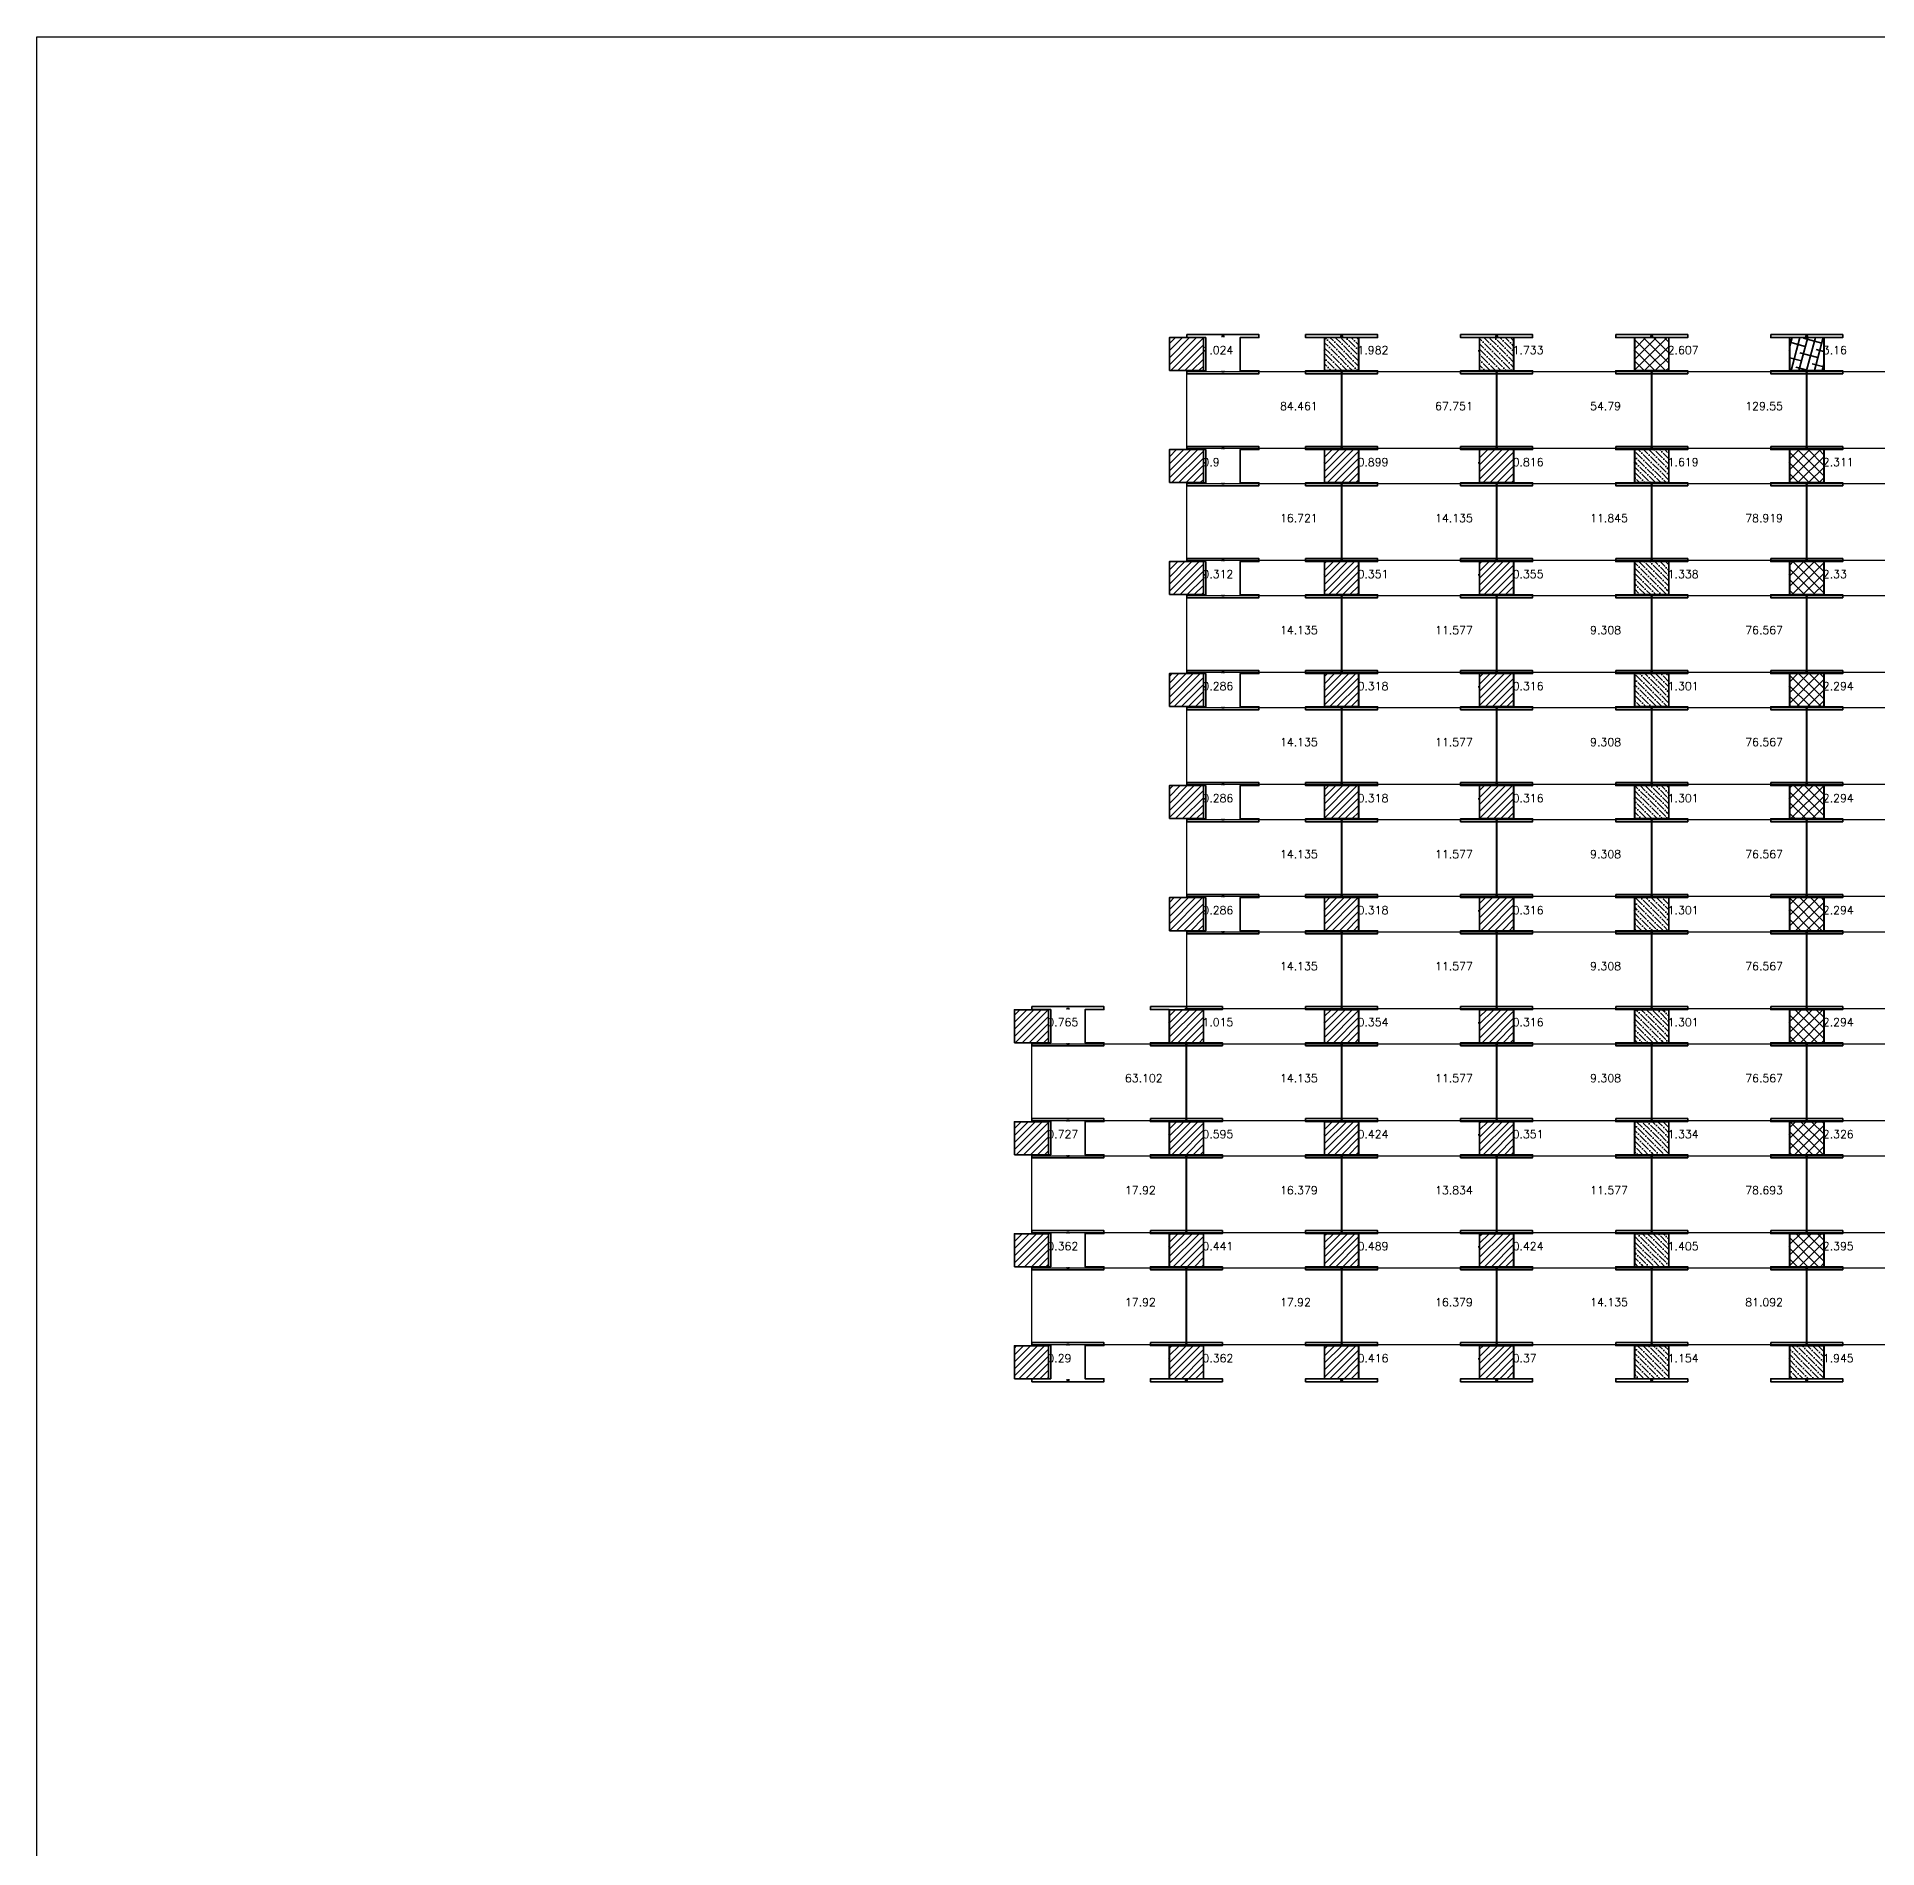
# Model space of a CAD drawing. Header units: inches. Extents: x 2273 to 14350, y -445 to 7742.
# Drawn here: x 8143 to 9063, y 6837 to 7742 of the extents above; entities that cross this region are included whole.
import ezdxf

# ---------------------------------------------------------------- set-up
doc = ezdxf.new("R2010")
doc.units = ezdxf.units.IN
doc.header["$LTSCALE"] = 50
doc.header["$MEASUREMENT"] = 0
for name, color, linetype, lineweight in [('E-PANELS', 140, 'Continuous', 30), ('E2-ECOFEET', 254, 'Continuous', 35), ('E3-ECOFEET', 254, 'Continuous', 35), ('HATCH 1', 5, 'Continuous', 35), ('HATCH 2', 140, 'Continuous', 35), ('HATCH 3', 30, 'Continuous', 35), ('HATCH 4', 200, 'Continuous', 35)]:
    doc.layers.add(name, color=color, linetype=linetype, lineweight=lineweight)
doc.layers.add('EF3 TEXT', color=7, linetype='Continuous', plot=False)
doc.layers.add('IFI PERIMETER', color=231, linetype='FENCE', plot=False)
doc.layers.get('E2-ECOFEET').off()
doc.styles.add('mytext', font='romans.shx')
doc.styles.get("Standard").update_dxf_attribs({"font": 'arial.ttf'})
doc.linetypes.add('FENCE', pattern='A,0.5,-0.1,["X",Standard,S=0.1,R=0,X=-0.035,Y=-0.05],-0.1', length=0.7)

# ---------------------------------------------------------------- blocks, each defined once
blk = doc.blocks.new('EF3_HATCH_1')
at = {"layer": 'HATCH 1'}
h = blk.add_hatch(dxfattribs=at)
h.set_pattern_fill('ANSI31', color=256, scale=20)
h.set_pattern_definition([(45, (-119.168, -90.9187), (-1.767767, 1.767767), [])])
h.paths.add_polyline_path([(-8.5, -8.25), (8.5, -8.25), (8.5, 8.25), (-8.5, 8.25)])
blk.add_lwpolyline([(-8.5, -8.25), (8.5, -8.25), (8.5, 8.25), (-8.5, 8.25)], close=True, dxfattribs=at)
blk = doc.blocks.new('EF3_HATCH_2')
at = {"layer": 'HATCH 2'}
h = blk.add_hatch(dxfattribs=at)
h.set_pattern_fill('ANSI36', color=256, scale=15, angle=90)
h.set_pattern_definition([(135, (-119.168, -90.9187), (-3.64602, 0.994369), [4.6875, -0.9375, 0, -0.9375])])
h.paths.add_polyline_path([(-8.5, -8.25), (8.5, -8.25), (8.5, 8.25), (-8.5, 8.25)])
blk.add_lwpolyline([(-8.5, -8.25), (8.5, -8.25), (8.5, 8.25), (-8.5, 8.25)], close=True, dxfattribs=at)
blk = doc.blocks.new('EF3_HATCH_3')
at = {"layer": 'HATCH 3'}
h = blk.add_hatch(dxfattribs=at)
h.set_pattern_fill('ANSI37', color=256, scale=30)
h.set_pattern_definition([(45, (-119.168, -90.9187), (-2.65165, 2.65165), []), (135, (-119.168, -90.9187), (-2.65165, -2.65165), [])])
h.paths.add_polyline_path([(-8.5, -8.25), (8.5, -8.25), (8.5, 8.25), (-8.5, 8.25)])
blk.add_lwpolyline([(-8.5, -8.25), (8.5, -8.25), (8.5, 8.25), (-8.5, 8.25)], close=True, dxfattribs=at)
blk = doc.blocks.new('EF3_HATCH_4')
at = {"layer": 'HATCH 4'}
h = blk.add_hatch(dxfattribs=at)
h.set_pattern_fill('ANSI38', color=256, scale=30, angle=30)
h.set_pattern_definition([(75, (-119.168, -90.9187), (-3.62222, 0.97057), []), (165, (-119.168, -90.9187), (-8.215015, -1.68108), [9.375, -5.625])])
h.paths.add_polyline_path([(-8.5, -8.25), (8.5, -8.25), (8.5, 8.25), (-8.5, 8.25)])
blk.add_lwpolyline([(-8.5, -8.25), (8.5, -8.25), (8.5, 8.25), (-8.5, 8.25)], close=True, dxfattribs=at)
blk = doc.blocks.new('EF3')
at = {"layer": 'E3-ECOFEET', "color": 5}
for points in [[(0, 0), (0, -1.5), (9.41, -1.5), (9.41, -18.06), (0, -18.06), (0, -19.56), (36, -19.56), (36, -18.06), (26.59, -18.06), (26.59, -1.5), (36, -1.5), (36, 0), (0, 0)], [(8.84, -8.08), (8.88, -8.14)]]:
    blk.add_lwpolyline(points, dxfattribs=at)
at = {"layer": 'E3-ECOFEET'}
for points in [[(17.25, -1.03), (17.75, -1.03), (17.75, -0.53)], [(18.25, -0.53), (18.25, -1.03), (18.75, -1.03)], [(17.25, -18.53), (17.75, -18.53), (17.75, -19.03)], [(18.25, -19.03), (18.25, -18.53), (18.75, -18.53)]]:
    blk.add_lwpolyline(points, dxfattribs=at)
blk = doc.blocks.new('ET 335W 10DEG')
at = {"layer": 'E-PANELS'}
blk.add_lwpolyline([(0, 0), (77.01, 0), (77.01, -38.48), (0, -38.48)], close=True, dxfattribs=at)

msp = doc.modelspace()

# ---------------------------------------------------------------- linework, layer by layer
at = {"layer": 'IFI PERIMETER'}
msp.add_lwpolyline([(8143.38, 7741.92), (14349.99, 7741.92), (14349.99, 5931.58), (8143.38, 5931.58)], close=True, dxfattribs=at)

# ---------------------------------------------------------------- block references
at = {"layer": 'E-PANELS'}
for p in [(8718.19, 7574.62), (8795.7, 7574.62), (8873.21, 7574.62), (8950.72, 7574.62), (9028.23, 7574.62), (8718.19, 7518.65), (8795.7, 7518.65), (8873.21, 7518.65), (8950.72, 7518.65), (9028.23, 7518.65), (8718.19, 7462.67), (8795.7, 7462.67), (8873.21, 7462.67), (8950.72, 7462.67), (9028.23, 7462.67), (8718.19, 7406.7), (8795.7, 7406.7), (8873.21, 7406.7), (8950.72, 7406.7), (9028.23, 7406.7), (8718.19, 7350.73), (8795.7, 7350.73), (8873.21, 7350.73), (8950.72, 7350.73), (9028.23, 7350.73), (8718.19, 7294.75), (8795.7, 7294.75), (8873.21, 7294.75), (8950.72, 7294.75), (9028.23, 7294.75), (8640.68, 7238.78), (8718.19, 7238.78), (8795.7, 7238.78), (8873.21, 7238.78), (8950.72, 7238.78), (9028.23, 7238.78), (8640.68, 7182.8), (8718.19, 7182.8), (8795.7, 7182.8), (8873.21, 7182.8), (8950.72, 7182.8), (9028.23, 7182.8), (8640.68, 7126.83), (8718.19, 7126.83), (8795.7, 7126.83), (8873.21, 7126.83), (8950.72, 7126.83), (9028.23, 7126.83)]:
    msp.add_blockref('ET 335W 10DEG', p, dxfattribs=at)
at = {"layer": 'E2-ECOFEET'}
for p in [(8718.19, 7593.15), (8777.45, 7593.15), (8854.96, 7593.15), (8932.47, 7593.15), (9009.98, 7593.15), (8718.19, 7537.17), (8777.45, 7537.17), (8854.96, 7537.17), (8932.47, 7537.17), (9009.98, 7537.17), (8718.19, 7481.2), (8777.45, 7481.2), (8854.96, 7481.2), (8932.47, 7481.2), (9009.98, 7481.2), (8718.19, 7425.23), (8777.45, 7425.23), (8854.96, 7425.23), (8932.47, 7425.23), (9009.98, 7425.23), (8718.19, 7369.25), (8777.45, 7369.25), (8854.96, 7369.25), (8932.47, 7369.25), (9009.98, 7369.25), (8718.19, 7313.28), (8777.45, 7313.28), (8854.96, 7313.28), (8932.47, 7313.28), (9009.98, 7313.28), (8640.68, 7257.3), (8699.94, 7257.3), (8777.45, 7257.3), (8854.96, 7257.3), (8932.47, 7257.3), (9009.98, 7257.3), (8640.68, 7201.33), (8699.94, 7201.33), (8777.45, 7201.33), (8854.96, 7201.33), (8932.47, 7201.33), (9009.98, 7201.33), (8640.68, 7145.35), (8699.94, 7145.35), (8777.45, 7145.35), (8854.96, 7145.35), (8932.47, 7145.35), (9009.98, 7145.35), (8640.68, 7089.38), (8699.94, 7089.38), (8777.45, 7089.38), (8854.96, 7089.38), (8932.47, 7089.38), (9009.98, 7089.38)]:
    msp.add_blockref('EF3', p, dxfattribs=at)
at = {"layer": 'HATCH 1'}
for p in [(8717.94, 7583.37), (8717.94, 7527.4), (8795.45, 7527.4), (8872.96, 7527.4), (8717.94, 7471.42), (8795.45, 7471.42), (8872.96, 7471.42), (8717.94, 7415.45), (8795.45, 7415.45), (8872.96, 7415.45), (8717.94, 7359.47), (8795.45, 7359.47), (8872.96, 7359.47), (8717.94, 7303.5), (8795.45, 7303.5), (8872.96, 7303.5), (8640.43, 7247.52), (8717.94, 7247.52), (8795.45, 7247.52), (8872.96, 7247.52), (8640.43, 7191.55), (8717.94, 7191.55), (8795.45, 7191.55), (8872.96, 7191.55), (8640.43, 7135.58), (8717.94, 7135.58), (8795.45, 7135.58), (8872.96, 7135.58), (8640.43, 7079.6), (8717.94, 7079.6), (8795.45, 7079.6), (8872.96, 7079.6)]:
    msp.add_blockref('EF3_HATCH_1', p, dxfattribs=at)
at = {"layer": 'HATCH 2'}
for p in [(8795.45, 7583.37), (8872.96, 7583.37), (8950.47, 7527.4), (8950.47, 7471.42), (8950.47, 7415.45), (8950.47, 7359.47), (8950.47, 7303.5), (8950.47, 7247.52), (8950.47, 7191.55), (8950.47, 7135.58), (8950.47, 7079.6), (9027.98, 7079.6)]:
    msp.add_blockref('EF3_HATCH_2', p, dxfattribs=at)
at = {"layer": 'HATCH 3'}
for p in [(8950.47, 7583.37), (9027.98, 7527.4), (9027.98, 7471.42), (9027.98, 7415.45), (9027.98, 7359.47), (9027.98, 7303.5), (9027.98, 7247.52), (9027.98, 7191.55), (9027.98, 7135.58)]:
    msp.add_blockref('EF3_HATCH_3', p, dxfattribs=at)
at = {"layer": 'HATCH 4'}
msp.add_blockref('EF3_HATCH_4', (9027.98, 7583.37), dxfattribs=at)

# ---------------------------------------------------------------- texts
at = {"layer": 'EF3 TEXT', "style": 'mytext'}
for s, p in [('1.024', (8725.94, 7583.37)), ('1.982', (8803.45, 7583.37)), ('1.733', (8880.96, 7583.37)), ('2.607', (8958.47, 7583.37)), ('3.16', (9035.98, 7583.37)), ('84.461', (8764.69, 7555.38)), ('67.751', (8842.2, 7555.38)), ('54.79', (8919.71, 7555.38)), ('129.55', (8997.22, 7555.38)), ('0.9', (8725.94, 7527.4)), ('0.899', (8803.45, 7527.4)), ('0.816', (8880.96, 7527.4)), ('1.619', (8958.47, 7527.4)), ('2.311', (9035.98, 7527.4)), ('16.721', (8764.69, 7499.41)), ('14.135', (8842.2, 7499.41)), ('11.845', (8919.71, 7499.41)), ('78.919', (8997.22, 7499.41)), ('0.312', (8725.94, 7471.42)), ('0.351', (8803.45, 7471.42)), ('0.355', (8880.96, 7471.42)), ('1.338', (8958.47, 7471.42)), ('2.33', (9035.98, 7471.42)), ('14.135', (8764.69, 7443.43)), ('11.577', (8842.2, 7443.43)), ('9.308', (8919.71, 7443.43)), ('76.567', (8997.22, 7443.43)), ('0.286', (8725.94, 7415.45)), ('0.318', (8803.45, 7415.45)), ('0.316', (8880.96, 7415.45)), ('1.301', (8958.47, 7415.45)), ('2.294', (9035.98, 7415.45)), ('14.135', (8764.69, 7387.46)), ('11.577', (8842.2, 7387.46)), ('9.308', (8919.71, 7387.46)), ('76.567', (8997.22, 7387.46)), ('0.286', (8725.94, 7359.47)), ('0.318', (8803.45, 7359.47)), ('0.316', (8880.96, 7359.47)), ('1.301', (8958.47, 7359.47)), ('2.294', (9035.98, 7359.47)), ('14.135', (8764.69, 7331.49)), ('11.577', (8842.2, 7331.49)), ('9.308', (8919.71, 7331.49)), ('76.567', (8997.22, 7331.49)), ('0.286', (8725.94, 7303.5)), ('0.318', (8803.45, 7303.5)), ('0.316', (8880.96, 7303.5)), ('1.301', (8958.47, 7303.5)), ('2.294', (9035.98, 7303.5)), ('14.135', (8764.69, 7275.51)), ('11.577', (8842.2, 7275.51)), ('9.308', (8919.71, 7275.51)), ('76.567', (8997.22, 7275.51)), ('0.765', (8648.43, 7247.52)), ('1.015', (8725.94, 7247.52)), ('0.354', (8803.45, 7247.52)), ('0.316', (8880.96, 7247.52)), ('1.301', (8958.47, 7247.52)), ('2.294', (9035.98, 7247.52)), ('63.102', (8687.18, 7219.54)), ('14.135', (8764.69, 7219.54)), ('11.577', (8842.2, 7219.54)), ('9.308', (8919.71, 7219.54)), ('76.567', (8997.22, 7219.54)), ('0.727', (8648.43, 7191.55)), ('0.595', (8725.94, 7191.55)), ('0.424', (8803.45, 7191.55)), ('0.351', (8880.96, 7191.55)), ('1.334', (8958.47, 7191.55)), ('2.326', (9035.98, 7191.55)), ('17.92', (8687.18, 7163.56)), ('16.379', (8764.69, 7163.56)), ('13.834', (8842.2, 7163.56)), ('11.577', (8919.71, 7163.56)), ('78.693', (8997.22, 7163.56)), ('0.362', (8648.43, 7135.58)), ('0.441', (8725.94, 7135.58)), ('0.489', (8803.45, 7135.58)), ('0.424', (8880.96, 7135.58)), ('1.405', (8958.47, 7135.58)), ('2.395', (9035.98, 7135.58)), ('17.92', (8687.18, 7107.59)), ('17.92', (8764.69, 7107.59)), ('16.379', (8842.2, 7107.59)), ('14.135', (8919.71, 7107.59)), ('81.092', (8997.22, 7107.59)), ('0.29', (8648.43, 7079.6)), ('0.362', (8725.94, 7079.6)), ('0.416', (8803.45, 7079.6)), ('0.37', (8880.96, 7079.6)), ('1.154', (8958.47, 7079.6)), ('1.945', (9035.98, 7079.6))]:
    msp.add_text(s, height=4, dxfattribs=at).set_placement(p)

doc.saveas('drawing.dxf')
